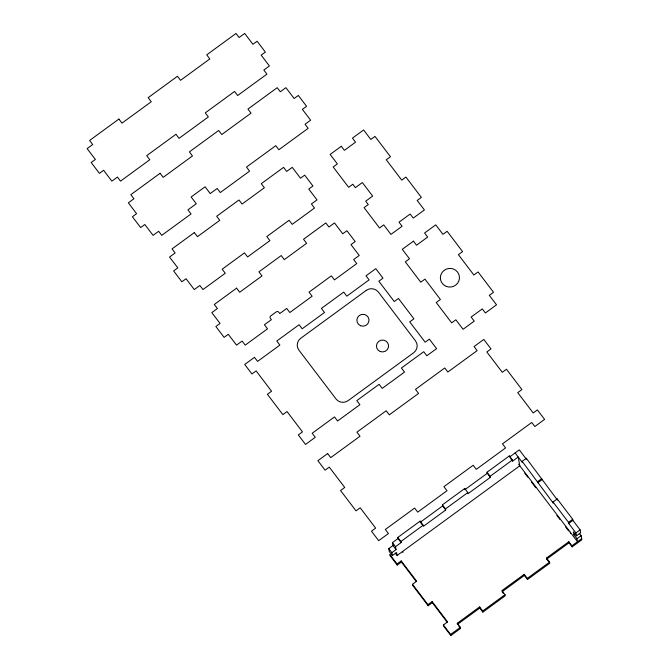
<?xml version="1.0" encoding="UTF-8"?>
<svg xmlns="http://www.w3.org/2000/svg" width="669" height="669" viewBox="0 0 669 669"><rect width="100%" height="100%" fill="white"/><g stroke="black" fill="none" stroke-linecap="round" stroke-linejoin="round"><path stroke-width="1" d="M397.093 555.487L396.566 552.552L392.385 555.613L391.858 552.678L396.04 549.625L395.513 546.69L401.091 542.609L397.996 538.545L397.796 537.45L420.107 521.143L423.201 525.207L423.393 526.311L445.705 510.004L445.504 508.9L442.418 504.836L464.721 488.529L467.815 492.593L468.016 493.697L490.318 477.39L490.126 476.295L487.032 472.222L509.343 455.915L512.429 459.988L512.63 461.083L518.207 457.011L519.788 465.808L397.093 555.487L395.237 553.046M396.04 549.625L392.946 545.553L392.419 542.626L397.996 538.545M422.156 524.68L420.308 522.238L442.61 505.931L442.418 504.836M487.032 472.222L487.233 473.326L464.922 489.633L464.721 488.529M392.385 555.613L389.291 551.549L388.764 548.613L392.946 545.553M401.091 542.609L400.89 541.514L423.201 525.207M445.504 508.9L467.815 492.593M490.126 476.295L512.429 459.988M522.129 461.334L526.311 458.273L557.428 500.036L557.227 498.932L553.046 501.993L553.238 503.096L522.129 461.334L522.33 462.43L515.113 452.938M401.216 560.915L401.417 562.01L397.227 565.071L397.035 563.967L401.216 560.915L416.67 581.244L412.489 584.296L412.689 585.4L428.143 605.729L432.325 602.677L432.132 601.573L427.943 604.634L428.143 605.729M537.583 481.663L541.773 478.603M537.784 482.759L541.965 479.706M572.681 519.269L572.881 520.365L580.098 529.856L580.625 532.792L576.435 535.844L575.909 532.909L568.7 523.426L568.499 522.322L572.681 519.269L557.227 498.932M568.7 523.426L572.881 520.365M579.295 533.285L581.152 535.718L581.879 539.758L572.112 546.891L571.92 545.787L568.826 541.723L546.514 558.03L549.609 562.094L549.809 563.198L527.498 579.496L527.297 578.401L524.212 574.337L501.901 590.635L504.995 594.708L505.187 595.803L482.884 612.11L482.684 611.014L479.589 606.942L457.287 623.249L460.372 627.313L460.573 628.417L450.814 635.55L443.597 626.059L443.405 624.963L447.586 621.902L432.132 601.573M575.909 532.909L580.098 529.856M518.55 464.186L577.498 541.714L576.971 538.779L573.877 534.715L575.549 533.486M479.589 606.942L479.79 608.046L457.479 624.353L457.287 623.249M524.212 574.337L524.404 575.432L502.101 591.739L503.339 593.37M548.572 561.567L546.715 559.125L569.026 542.818L568.826 541.723M576.971 538.779L581.152 535.718M450.814 635.55L450.613 634.446L460.372 627.313M482.684 611.014L504.995 594.708M527.297 578.401L549.609 562.094M571.92 545.787L581.679 538.654M553.046 501.993L568.499 522.322M576.435 535.844L573.35 531.78L573.877 534.715M524.73 473.142L527.816 477.206M531.529 482.09L535.852 487.785M556.876 515.431L559.97 519.495M565.531 526.821L568.625 530.885M510.773 458.641L512.63 461.083M569.026 542.818L572.112 546.891M487.233 473.326L490.318 477.39M524.404 575.432L527.498 579.496M442.61 505.931L445.705 510.004M479.79 608.046L482.884 612.11M397.796 537.45L400.89 541.514M458.717 625.975L460.573 628.417M392.419 542.626L395.513 546.69M401.417 562.01L416.252 581.528M432.325 602.677L447.168 622.195M388.764 548.613L391.858 552.678M397.035 563.967L389.818 554.484L390.019 555.579L397.227 565.071M412.489 584.296L427.943 604.634M443.405 624.963L450.613 634.446M570.281 532.223L570.481 533.327M546.514 558.03L546.715 559.125M526.311 458.273L526.511 459.369L519.295 449.886L509.535 457.019L509.343 455.915M420.107 521.143L420.308 522.238M402.671 551.415L402.872 552.51M118.89 119.065L89.613 140.465L92.698 144.529L87.121 148.61L95.366 159.448L91.185 162.508L99.43 173.355L103.611 170.294L111.857 181.14L117.435 177.059L120.52 181.132L149.806 159.724L146.712 155.66L175.989 134.26L179.083 138.324L208.36 116.924L205.274 112.86L234.551 91.461L237.646 95.525L266.923 74.125L263.829 70.053L269.406 65.98L261.161 55.134L265.35 52.082L257.105 41.235L252.924 44.296L244.678 33.45L239.101 37.523L236.006 33.458L206.729 54.858L209.823 58.931L180.538 80.33L177.452 76.266L148.167 97.666L151.261 101.73L121.984 123.129L118.89 119.065M160.108 173.279L130.831 194.679L133.917 198.752L128.339 202.824L136.585 213.67L132.403 216.723L140.649 227.569L144.83 224.508L153.076 235.354L158.653 231.282L161.739 235.346L191.025 213.946L187.93 209.874L196.293 203.761L191.142 196.987L205.09 186.793L210.242 193.575L217.208 188.474L220.302 192.547L249.579 171.139L246.493 167.074L275.77 145.675L278.864 149.739L308.141 128.339L305.047 124.275L310.625 120.194L302.38 109.356L306.561 106.296L298.324 95.45L294.143 98.51L285.897 87.664L280.319 91.745L277.225 87.681L247.948 109.08L251.042 113.145L221.757 134.544L218.671 130.48L189.386 151.88L192.48 155.944L163.203 177.344L160.108 173.279M194.353 232.595L172.05 248.901L175.136 252.966L169.558 257.038L177.803 267.884L173.622 270.945L181.868 281.783L186.049 278.73L194.294 289.568L199.872 285.496L202.958 289.56L225.269 273.253L222.175 269.189L244.486 252.882L247.58 256.946L269.883 240.648L266.797 236.575L289.1 220.277L292.194 224.341L314.505 208.034L311.411 203.97L316.989 199.889L308.743 189.051L312.925 185.99L304.679 175.144L300.498 178.205L292.253 167.359L286.683 171.44L283.589 167.367L261.278 183.674L264.372 187.746L242.061 204.045L238.975 199.981L216.664 216.288L219.758 220.352L197.447 236.659L194.353 232.595M341.299 146.277L330.143 154.43L337.36 163.913L333.17 166.974L348.633 187.303L352.814 184.251L355.39 187.638L362.364 182.545L372.666 196.092L365.692 201.193L368.268 204.58L364.087 207.633L379.54 227.97L383.73 224.909L390.939 234.401L402.094 226.247L399 222.183L410.156 214.03L413.25 218.094L424.405 209.941L417.188 200.449L421.37 197.397L405.916 177.068L401.735 180.12L386.272 159.791L390.462 156.73L375 136.401L370.818 139.461L363.61 129.97L352.454 138.123L355.54 142.188L344.393 150.341L341.299 146.277M236.6 288.163L214.297 304.47L217.383 308.534L211.814 312.615L220.051 323.453L215.87 326.514L224.115 337.36L228.296 334.299L236.542 345.145L242.119 341.065L245.205 345.137L267.516 328.83L264.422 324.758L271.397 319.665L270.368 318.31A1.731 1.698 -10.2 0 1 270.728 315.935L276.305 311.863A1.731 1.698 -10.2 0 1 278.73 312.197L279.759 313.552L286.733 308.459L289.828 312.523L312.13 296.216L309.045 292.152L331.347 275.845L334.441 279.91L356.753 263.603L353.658 259.539L359.236 255.466L350.991 244.62L355.172 241.559L346.935 230.721L342.745 233.774L334.508 222.936L328.931 227.008L325.836 222.944L303.525 239.251L306.619 243.315L284.308 259.622L281.223 255.558L258.911 271.857L262.005 275.929L239.694 292.236L236.6 288.163M254.479 357.33L244.72 364.463L251.937 373.954L256.118 370.894L271.572 391.231L267.391 394.284L282.853 414.613L287.034 411.56L302.488 431.89L298.307 434.95L305.524 444.433L315.283 437.3L312.189 433.236L334.5 416.929L337.586 420.993L359.897 404.695L356.803 400.622L379.114 384.315L382.208 388.388L404.511 372.081L401.425 368.017L423.728 351.71L426.822 355.774L436.581 348.641L429.364 339.15L425.183 342.21L409.729 321.881L413.91 318.82L398.456 298.491L394.275 301.543L378.813 281.214L382.994 278.162L375.786 268.67L366.027 275.804L369.112 279.868L346.81 296.175L343.715 292.11L321.404 308.417L324.498 312.482L302.187 328.788L299.102 324.724L276.79 341.023L279.885 345.095L257.573 361.402L254.479 357.33M413.434 241.158L402.278 249.311L409.487 258.794L405.305 261.855L420.759 282.184L424.949 279.124L440.403 299.461L436.221 302.513L451.675 322.851L455.857 319.79L463.073 329.282L474.229 321.128L471.135 317.056L482.29 308.902L485.385 312.975L496.532 304.821L489.323 295.33L493.505 292.278L478.051 271.94L473.861 275.001L458.407 254.672L462.588 251.611L447.135 231.282L442.953 234.334L435.736 224.851L424.581 233.004L427.675 237.069L416.519 245.222L413.434 241.158M366.269 290.388L300.732 338.288A8.672 8.471 -10.2 0 0 298.918 350.155L336.014 398.95A8.672 8.471 -10.2 0 0 348.139 400.639L413.668 352.739A8.672 8.471 -10.2 0 0 415.482 340.864L378.386 292.069A8.672 8.471 -10.2 0 0 366.269 290.388M327.643 453.565L317.884 460.698L325.101 470.19L329.282 467.129L344.736 487.467L340.554 490.519L356.017 510.848L360.198 507.796L375.652 528.125L371.471 531.186L378.679 540.669L388.446 533.536L385.352 529.472L414.629 508.072L417.724 512.136L447.001 490.737L443.907 486.672L473.192 465.264L476.278 469.337L505.563 447.929L502.469 443.865L531.746 422.465L534.84 426.529L544.599 419.396L537.391 409.913L533.201 412.965L517.747 392.636L521.929 389.575L506.475 369.246L502.294 372.307L486.831 351.978L491.013 348.917L483.804 339.426L474.045 346.559L477.131 350.631L447.854 372.031L444.768 367.967L415.482 389.366L418.577 393.431L389.299 414.83L386.205 410.766L356.928 432.166L360.014 436.23L330.737 457.629L327.643 453.565M446.323 286.407A9.542 9.316 -10.2 0 0 459.369 276.397A9.542 9.316 -10.2 0 0 444.074 270.418A9.542 9.316 -10.2 0 0 446.323 286.407M380.218 351.509A6.071 5.929 -10.2 0 0 388.522 345.137A6.071 5.929 -10.2 0 0 378.788 341.332A6.071 5.929 -10.2 0 0 380.218 351.509M360.641 325.753A6.071 5.929 -10.2 0 0 368.945 319.381A6.071 5.929 -10.2 0 0 359.211 315.584A6.071 5.929 -10.2 0 0 360.641 325.753"/></g></svg>
